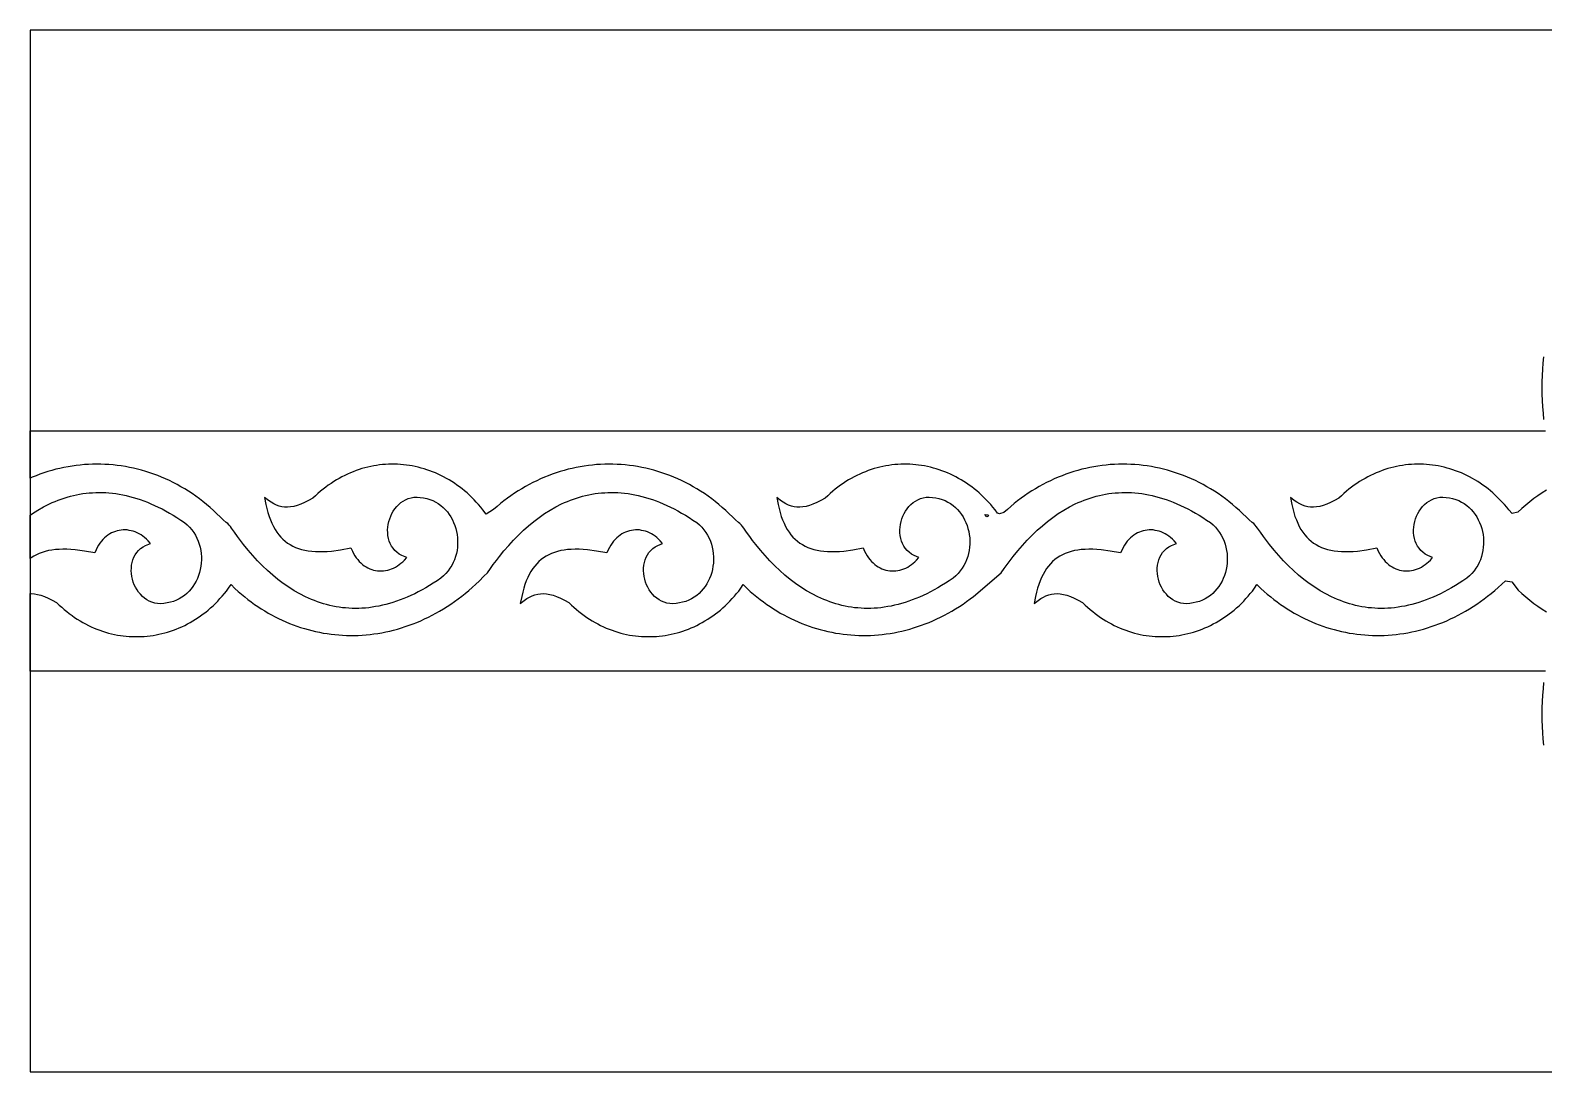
# Model space of a CAD drawing. Extents: x -360 to 360, y -60 to 60.
# Drawn here: x -360 to -185.6, y -60 to 60 of the extents above; entities that cross this region are included whole.
import ezdxf

# ---------------------------------------------------------------- set-up
doc = ezdxf.new("R2010")
doc.units = 0
doc.layers.add('LAYER_1', color=18, linetype='CONTINUOUS')

msp = doc.modelspace()

# ---------------------------------------------------------------- linework, layer by layer
at = {"layer": 'LAYER_1'}
for points in [[(-360, -60), (360, -60), (360, 60), (-360, 60)], [(-351.7, 6.74), (-351.31, 6.73), (-350.93, 6.7), (-350.54, 6.66), (-350.14, 6.61), (-349.75, 6.55), (-349.35, 6.47), (-348.95, 6.39), (-348.55, 6.29), (-348.15, 6.18), (-347.74, 6.06), (-347.33, 5.92), (-346.92, 5.77), (-346.51, 5.61), (-346.09, 5.44), (-345.67, 5.25), (-345.25, 5.05), (-344.82, 4.84), (-344.4, 4.61), (-343.97, 4.37), (-343.54, 4.12), (-343.1, 3.85), (-342.67, 3.57), (-342.22, 3.27), (-341.92, 3.01), (-341.64, 2.73), (-341.39, 2.44), (-341.17, 2.13), (-340.97, 1.81), (-340.8, 1.47), (-340.65, 1.13), (-340.53, 0.78), (-340.44, 0.43), (-340.36, 0.07), (-340.32, -0.3), (-340.29, -0.66), (-340.29, -1.03), (-340.31, -1.4), (-340.35, -1.76), (-340.42, -2.12), (-340.51, -2.47), (-340.62, -2.81), (-340.75, -3.15), (-340.9, -3.47), (-341.07, -3.79), (-341.26, -4.08), (-341.48, -4.37), (-341.71, -4.64), (-341.96, -4.89), (-342.23, -5.12), (-342.52, -5.32), (-342.83, -5.51), (-343.15, -5.67), (-343.5, -5.8), (-343.86, -5.91), (-344.23, -5.99), (-344.61, -6.05), (-344.97, -6.07), (-345.33, -6.05), (-345.66, -6), (-345.98, -5.91), (-346.29, -5.78), (-346.57, -5.62), (-346.84, -5.44), (-347.08, -5.23), (-347.31, -4.99), (-347.52, -4.74), (-347.7, -4.47), (-347.87, -4.18), (-348.01, -3.88), (-348.13, -3.58), (-348.22, -3.26), (-348.29, -2.93), (-348.34, -2.61), (-348.36, -2.28), (-348.35, -1.96), (-348.32, -1.64), (-348.26, -1.32), (-348.17, -1.02), (-348.06, -0.72), (-347.91, -0.44), (-347.73, -0.18), (-347.53, 0.06), (-347.29, 0.29), (-347.01, 0.48), (-346.71, 0.65), (-346.16, 0.88), (-346.42, 1.17), (-346.62, 1.37), (-346.82, 1.54), (-347.02, 1.71), (-347.24, 1.85), (-347.45, 1.98), (-347.67, 2.09), (-347.9, 2.19), (-348.13, 2.27), (-348.36, 2.34), (-348.59, 2.38), (-348.82, 2.42), (-349.05, 2.43), (-349.28, 2.43), (-349.51, 2.41), (-349.74, 2.38), (-349.97, 2.33), (-350.19, 2.26), (-350.41, 2.18), (-350.63, 2.08), (-350.84, 1.96), (-351.05, 1.83), (-351.25, 1.68), (-351.44, 1.51), (-351.63, 1.33), (-351.8, 1.13), (-351.97, 0.91), (-352.13, 0.67), (-352.28, 0.42), (-352.42, 0.15), (-352.58, -0.22), (-353.77, 0), (-354.81, 0.13), (-355.31, 0.17), (-355.78, 0.2), (-356.24, 0.2), (-356.68, 0.19), (-357.1, 0.16), (-357.51, 0.11), (-357.9, 0.04), (-358.27, -0.05), (-358.62, -0.16), (-358.96, -0.28), (-359.28, -0.43), (-359.59, -0.6), (-359.88, -0.78), (-360, -0.87), (-360, 4.14), (-359.75, 4.31), (-359.11, 4.71), (-358.46, 5.08), (-357.8, 5.42), (-357.46, 5.57), (-357.12, 5.72), (-356.78, 5.86), (-356.44, 5.98), (-356.09, 6.1), (-355.74, 6.21), (-355.38, 6.31), (-355.03, 6.4), (-354.67, 6.48), (-354.31, 6.55), (-353.94, 6.61), (-353.57, 6.66), (-353.2, 6.7), (-352.83, 6.72), (-352.46, 6.74), (-352.08, 6.75)]]:
    msp.add_lwpolyline(points, close=True, dxfattribs=at)
for points in [[(-185.59, 15.16), (-185.66, 15.88), (-185.72, 16.61), (-185.76, 17.33), (-185.79, 18.06), (-185.8, 18.78), (-185.79, 19.5), (-185.76, 20.22), (-185.72, 20.94), (-185.67, 21.66), (-185.6, 22.38)], [(-185.32, 7.01), (-185.81, 6.7), (-186.29, 6.37), (-186.77, 6.03), (-187.23, 5.67), (-187.69, 5.3), (-188.15, 4.91), (-188.61, 4.49), (-189.24, 4.32), (-189.65, 4.73), (-189.89, 5.04), (-190.14, 5.34), (-190.4, 5.63), (-190.66, 5.91), (-190.93, 6.17), (-191.2, 6.44), (-191.48, 6.69), (-191.76, 6.93), (-192.04, 7.16), (-192.33, 7.39), (-192.63, 7.6), (-192.93, 7.81), (-193.23, 8), (-193.54, 8.19), (-193.84, 8.37), (-194.16, 8.54), (-194.47, 8.7), (-194.79, 8.85), (-195.11, 8.99), (-195.44, 9.13), (-195.77, 9.25), (-196.1, 9.36), (-196.43, 9.47), (-196.76, 9.56), (-197.1, 9.65), (-197.43, 9.73), (-197.77, 9.8), (-198.11, 9.85), (-198.45, 9.9), (-198.79, 9.94), (-199.14, 9.97), (-199.48, 9.99), (-199.82, 10), (-200.17, 10), (-200.51, 9.99), (-200.85, 9.98), (-201.2, 9.95), (-201.54, 9.91), (-201.88, 9.87), (-202.23, 9.81), (-202.57, 9.74), (-202.91, 9.67), (-203.24, 9.58), (-203.58, 9.49), (-203.92, 9.38), (-204.25, 9.27), (-204.58, 9.14), (-204.91, 9.01), (-205.24, 8.87), (-205.57, 8.71), (-205.89, 8.55), (-206.21, 8.37), (-206.52, 8.19), (-206.84, 8), (-207.15, 7.79), (-207.45, 7.58), (-207.76, 7.36), (-208.06, 7.12), (-208.35, 6.88), (-208.64, 6.62), (-208.93, 6.36), (-209.22, 6.08), (-209.73, 5.8), (-210.19, 5.57), (-210.63, 5.38), (-211.04, 5.23), (-211.43, 5.13), (-211.79, 5.07), (-212.14, 5.04), (-212.48, 5.05), (-212.81, 5.1), (-213.12, 5.18), (-213.43, 5.3), (-213.74, 5.45), (-214.05, 5.63), (-214.36, 5.83), (-214.81, 6.18), (-214.65, 5.37), (-214.54, 4.88), (-214.41, 4.42), (-214.28, 3.99), (-214.12, 3.58), (-213.96, 3.19), (-213.78, 2.82), (-213.59, 2.48), (-213.38, 2.17), (-213.16, 1.87), (-212.93, 1.6), (-212.68, 1.35), (-212.42, 1.12), (-212.14, 0.92), (-211.85, 0.73), (-211.54, 0.56), (-211.22, 0.42), (-210.88, 0.29), (-210.53, 0.18), (-210.16, 0.09), (-209.77, 0.03), (-209.36, -0.02), (-208.94, -0.06), (-208.5, -0.07), (-208.04, -0.06), (-207.57, -0.04), (-207.08, 0), (-206.03, 0.13), (-204.84, 0.35), (-204.68, -0.01), (-204.54, -0.29), (-204.39, -0.54), (-204.23, -0.78), (-204.06, -0.99), (-203.89, -1.2), (-203.7, -1.38), (-203.51, -1.55), (-203.31, -1.7), (-203.1, -1.83), (-202.89, -1.95), (-202.68, -2.05), (-202.45, -2.13), (-202.23, -2.2), (-202, -2.25), (-201.77, -2.28), (-201.54, -2.3), (-201.31, -2.3), (-201.08, -2.28), (-200.85, -2.25), (-200.62, -2.2), (-200.39, -2.14), (-200.16, -2.06), (-199.94, -1.96), (-199.71, -1.85), (-199.5, -1.72), (-199.29, -1.57), (-199.08, -1.41), (-198.88, -1.23), (-198.68, -1.04), (-198.42, -0.74), (-198.97, -0.52), (-199.27, -0.35), (-199.55, -0.15), (-199.79, 0.07), (-199.99, 0.31), (-200.17, 0.57), (-200.32, 0.85), (-200.43, 1.15), (-200.52, 1.45), (-200.58, 1.77), (-200.61, 2.09), (-200.62, 2.42), (-200.6, 2.74), (-200.55, 3.07), (-200.48, 3.39), (-200.39, 3.71), (-200.27, 4.02), (-200.13, 4.32), (-199.96, 4.6), (-199.78, 4.87), (-199.57, 5.13), (-199.34, 5.36), (-199.1, 5.57), (-198.83, 5.76), (-198.55, 5.91), (-198.24, 6.04), (-197.92, 6.13), (-197.59, 6.19), (-197.23, 6.21), (-196.87, 6.18), (-196.49, 6.12), (-196.12, 6.04), (-195.76, 5.94), (-195.41, 5.8), (-195.09, 5.64), (-194.78, 5.46), (-194.49, 5.25), (-194.22, 5.02), (-193.97, 4.77), (-193.74, 4.5), (-193.52, 4.22), (-193.33, 3.92), (-193.16, 3.61), (-193.01, 3.28), (-192.88, 2.94), (-192.77, 2.6), (-192.68, 2.25), (-192.61, 1.89), (-192.57, 1.53), (-192.55, 1.16), (-192.55, 0.8), (-192.58, 0.43), (-192.62, 0.07), (-192.7, -0.29), (-192.79, -0.65), (-192.92, -1), (-193.06, -1.34), (-193.23, -1.67), (-193.43, -1.99), (-193.65, -2.3), (-193.9, -2.6), (-194.18, -2.88), (-194.48, -3.14), (-194.93, -3.44), (-195.36, -3.72), (-195.8, -3.99), (-196.23, -4.24), (-196.66, -4.48), (-197.08, -4.71), (-197.51, -4.92), (-197.93, -5.12), (-198.35, -5.31), (-198.77, -5.48), (-199.18, -5.64), (-199.59, -5.79), (-200, -5.92), (-200.41, -6.05), (-200.81, -6.16), (-201.21, -6.25), (-201.61, -6.34), (-202.01, -6.41), (-202.41, -6.48), (-202.8, -6.53), (-203.19, -6.57), (-203.57, -6.59), (-203.96, -6.61), (-204.34, -6.61), (-204.72, -6.61), (-205.09, -6.59), (-205.46, -6.56), (-205.83, -6.53), (-206.2, -6.48), (-206.57, -6.42), (-206.93, -6.35), (-207.29, -6.27), (-207.64, -6.18), (-208, -6.08), (-208.35, -5.97), (-208.7, -5.85), (-209.04, -5.72), (-209.38, -5.59), (-209.72, -5.44), (-210.06, -5.29), (-210.72, -4.95), (-211.37, -4.58), (-212.01, -4.18), (-212.64, -3.74), (-213.26, -3.27), (-213.86, -2.78), (-214.45, -2.25), (-215.03, -1.7), (-215.6, -1.12), (-216.15, -0.52), (-216.69, 0.11), (-217.22, 0.76), (-217.58, 1.21), (-217.92, 1.68), (-218.27, 2.16), (-218.6, 2.64), (-218.74, 2.82), (-218.88, 2.99), (-219.04, 3.15), (-219.21, 3.3), (-219.56, 3.6), (-219.9, 3.92), (-220.29, 4.3), (-220.68, 4.67), (-221.08, 5.02), (-221.48, 5.36), (-221.89, 5.69), (-222.3, 6.01), (-222.72, 6.32), (-223.14, 6.61), (-223.57, 6.89), (-224, 7.16), (-224.43, 7.41), (-224.87, 7.66), (-225.31, 7.89), (-225.76, 8.11), (-226.21, 8.31), (-226.66, 8.51), (-227.12, 8.69), (-227.57, 8.86), (-228.03, 9.02), (-228.49, 9.17), (-228.96, 9.3), (-229.42, 9.43), (-229.89, 9.54), (-230.36, 9.64), (-230.83, 9.72), (-231.3, 9.8), (-231.77, 9.86), (-232.25, 9.91), (-232.72, 9.95), (-233.2, 9.98), (-233.67, 10), (-234.14, 10), (-234.62, 10), (-235.09, 9.98), (-235.56, 9.95), (-236.04, 9.9), (-236.51, 9.85), (-236.98, 9.78), (-237.45, 9.71), (-237.91, 9.62), (-238.38, 9.52), (-238.84, 9.41), (-239.3, 9.28), (-239.76, 9.15), (-240.22, 9), (-240.67, 8.85), (-241.12, 8.68), (-241.57, 8.5), (-242.02, 8.31), (-242.46, 8.1), (-242.9, 7.89), (-243.33, 7.66), (-243.76, 7.43), (-244.19, 7.18), (-244.61, 6.92), (-245.02, 6.65), (-245.43, 6.37), (-245.84, 6.08), (-246.24, 5.77), (-246.64, 5.46), (-247.03, 5.13), (-247.42, 4.8), (-247.81, 4.43), (-248.34, 4.3), (-248.54, 4.37), (-248.84, 4.74), (-249.08, 5.04), (-249.34, 5.34), (-249.59, 5.63), (-249.85, 5.91), (-250.12, 6.17), (-250.39, 6.44), (-250.67, 6.69), (-250.95, 6.93), (-251.23, 7.16), (-251.52, 7.39), (-251.82, 7.6), (-252.12, 7.81), (-252.42, 8), (-252.73, 8.19), (-253.04, 8.37), (-253.35, 8.54), (-253.66, 8.7), (-253.98, 8.85), (-254.3, 8.99), (-254.63, 9.13), (-254.96, 9.25), (-255.29, 9.36), (-255.62, 9.47), (-255.95, 9.56), (-256.29, 9.65), (-256.62, 9.73), (-256.96, 9.8), (-257.3, 9.85), (-257.64, 9.9), (-257.98, 9.94), (-258.33, 9.97), (-258.67, 9.99), (-259.01, 10), (-259.36, 10), (-259.7, 9.99), (-260.04, 9.98), (-260.39, 9.95), (-260.73, 9.91), (-261.07, 9.87), (-261.42, 9.81), (-261.76, 9.74), (-262.1, 9.67), (-262.44, 9.58), (-262.77, 9.49), (-263.11, 9.38), (-263.44, 9.27), (-263.77, 9.14), (-264.1, 9.01), (-264.43, 8.87), (-264.76, 8.71), (-265.08, 8.55), (-265.4, 8.37), (-265.71, 8.19), (-266.03, 8), (-266.34, 7.79), (-266.64, 7.58), (-266.95, 7.36), (-267.25, 7.12), (-267.54, 6.88), (-267.83, 6.62), (-268.12, 6.36), (-268.41, 6.08), (-268.92, 5.8), (-269.38, 5.57), (-269.82, 5.38), (-270.23, 5.23), (-270.62, 5.13), (-270.98, 5.07), (-271.33, 5.04), (-271.67, 5.05), (-272, 5.1), (-272.31, 5.18), (-272.63, 5.3), (-272.93, 5.45), (-273.24, 5.63), (-273.55, 5.83), (-274, 6.18), (-273.84, 5.37), (-273.73, 4.88), (-273.6, 4.42), (-273.47, 3.99), (-273.31, 3.58), (-273.15, 3.19), (-272.97, 2.82), (-272.78, 2.48), (-272.57, 2.17), (-272.35, 1.87), (-272.12, 1.6), (-271.87, 1.35), (-271.61, 1.12), (-271.33, 0.92), (-271.04, 0.73), (-270.73, 0.56), (-270.41, 0.42), (-270.07, 0.29), (-269.72, 0.18), (-269.35, 0.09), (-268.96, 0.03), (-268.55, -0.02), (-268.13, -0.06), (-267.69, -0.07), (-267.23, -0.06), (-266.76, -0.04), (-266.27, 0), (-265.22, 0.13), (-264.03, 0.35), (-263.87, -0.01), (-263.73, -0.29), (-263.58, -0.54), (-263.42, -0.78), (-263.25, -0.99), (-263.08, -1.2), (-262.89, -1.38), (-262.7, -1.55), (-262.5, -1.7), (-262.29, -1.83), (-262.08, -1.95), (-261.87, -2.05), (-261.65, -2.13), (-261.42, -2.2), (-261.19, -2.25), (-260.97, -2.28), (-260.73, -2.3), (-260.5, -2.3), (-260.27, -2.28), (-260.04, -2.25), (-259.81, -2.2), (-259.58, -2.14), (-259.35, -2.06), (-259.13, -1.96), (-258.9, -1.85), (-258.69, -1.72), (-258.48, -1.57), (-258.27, -1.41), (-258.07, -1.23), (-257.88, -1.04), (-257.61, -0.74), (-258.16, -0.52), (-258.46, -0.35), (-258.74, -0.15), (-258.98, 0.07), (-259.18, 0.31), (-259.36, 0.57), (-259.51, 0.85), (-259.63, 1.15), (-259.71, 1.45), (-259.77, 1.77), (-259.8, 2.09), (-259.81, 2.42), (-259.79, 2.74), (-259.74, 3.07), (-259.67, 3.39), (-259.58, 3.71), (-259.46, 4.02), (-259.32, 4.32), (-259.15, 4.6), (-258.97, 4.87), (-258.76, 5.13), (-258.54, 5.36), (-258.29, 5.57), (-258.02, 5.76), (-257.74, 5.91), (-257.43, 6.04), (-257.11, 6.13), (-256.78, 6.19), (-256.42, 6.21), (-256.06, 6.18), (-255.68, 6.12), (-255.31, 6.04), (-254.95, 5.94), (-254.6, 5.8), (-254.28, 5.64), (-253.97, 5.46), (-253.68, 5.25), (-253.41, 5.02), (-253.16, 4.77), (-252.93, 4.5), (-252.71, 4.22), (-252.52, 3.92), (-252.35, 3.61), (-252.2, 3.28), (-252.07, 2.94), (-251.96, 2.6), (-251.87, 2.25), (-251.81, 1.89), (-251.76, 1.53), (-251.74, 1.16), (-251.74, 0.8), (-251.77, 0.43), (-251.82, 0.07), (-251.89, -0.29), (-251.98, -0.65), (-252.11, -1), (-252.25, -1.34), (-252.42, -1.67), (-252.62, -1.99), (-252.84, -2.3), (-253.09, -2.6), (-253.37, -2.88), (-253.67, -3.14), (-254.12, -3.44), (-254.55, -3.72), (-254.99, -3.99), (-255.42, -4.24), (-255.85, -4.48), (-256.27, -4.71), (-256.7, -4.92), (-257.12, -5.12), (-257.54, -5.31), (-257.96, -5.48), (-258.37, -5.64), (-258.78, -5.79), (-259.19, -5.92), (-259.6, -6.05), (-260, -6.16), (-260.41, -6.25), (-260.8, -6.34), (-261.2, -6.41), (-261.6, -6.48), (-261.99, -6.53), (-262.38, -6.57), (-262.76, -6.59), (-263.15, -6.61), (-263.53, -6.61), (-263.91, -6.61), (-264.28, -6.59), (-264.65, -6.56), (-265.03, -6.53), (-265.39, -6.48), (-265.76, -6.42), (-266.12, -6.35), (-266.48, -6.27), (-266.83, -6.18), (-267.19, -6.08), (-267.54, -5.97), (-267.89, -5.85), (-268.23, -5.72), (-268.57, -5.59), (-268.91, -5.44), (-269.25, -5.29), (-269.91, -4.95), (-270.56, -4.58), (-271.2, -4.18), (-271.83, -3.74), (-272.45, -3.27), (-273.05, -2.78), (-273.64, -2.25), (-274.22, -1.7), (-274.79, -1.12), (-275.34, -0.52), (-275.88, 0.11), (-276.41, 0.76), (-276.77, 1.21), (-277.11, 1.68), (-277.46, 2.16), (-277.79, 2.64), (-277.93, 2.82), (-278.07, 2.99), (-278.23, 3.15), (-278.4, 3.3), (-278.75, 3.6), (-279.09, 3.92), (-279.48, 4.3), (-279.87, 4.67), (-280.27, 5.02), (-280.67, 5.36), (-281.08, 5.69), (-281.49, 6.01), (-281.91, 6.32), (-282.33, 6.61), (-282.76, 6.89), (-283.19, 7.16), (-283.62, 7.41), (-284.06, 7.66), (-284.51, 7.89), (-284.95, 8.11), (-285.4, 8.31), (-285.85, 8.51), (-286.31, 8.69), (-286.76, 8.86), (-287.22, 9.02), (-287.68, 9.17), (-288.15, 9.3), (-288.61, 9.43), (-289.08, 9.54), (-289.55, 9.64), (-290.02, 9.72), (-290.49, 9.8), (-290.97, 9.86), (-291.44, 9.91), (-291.91, 9.95), (-292.39, 9.98), (-292.86, 10), (-293.33, 10), (-293.81, 10), (-294.28, 9.98), (-294.76, 9.95), (-295.23, 9.9), (-295.7, 9.85), (-296.17, 9.78), (-296.64, 9.71), (-297.1, 9.62), (-297.57, 9.52), (-298.03, 9.41), (-298.49, 9.28), (-298.95, 9.15), (-299.41, 9), (-299.86, 8.85), (-300.32, 8.68), (-300.76, 8.5), (-301.21, 8.31), (-301.65, 8.1), (-302.09, 7.89), (-302.52, 7.66), (-302.95, 7.43), (-303.38, 7.18), (-303.8, 6.92), (-304.21, 6.65), (-304.63, 6.37), (-305.03, 6.08), (-305.43, 5.77), (-305.83, 5.46), (-306.22, 5.13), (-306.61, 4.79), (-307.46, 4.26), (-307.86, 4.74), (-308.1, 5.04), (-308.35, 5.34), (-308.61, 5.63), (-308.87, 5.91), (-309.14, 6.17), (-309.41, 6.44), (-309.68, 6.69), (-309.97, 6.93), (-310.25, 7.16), (-310.54, 7.39), (-310.84, 7.6), (-311.13, 7.81), (-311.44, 8), (-311.74, 8.19), (-312.05, 8.37), (-312.37, 8.54), (-312.68, 8.7), (-313, 8.85), (-313.32, 8.99), (-313.65, 9.13), (-313.97, 9.25), (-314.3, 9.36), (-314.63, 9.47), (-314.97, 9.56), (-315.3, 9.65), (-315.64, 9.73), (-315.98, 9.8), (-316.32, 9.85), (-316.66, 9.9), (-317, 9.94), (-317.34, 9.97), (-317.69, 9.99), (-318.03, 10), (-318.37, 10), (-318.72, 9.99), (-319.06, 9.98), (-319.4, 9.95), (-319.75, 9.91), (-320.09, 9.87), (-320.43, 9.81), (-320.77, 9.74), (-321.11, 9.67), (-321.45, 9.58), (-321.79, 9.49), (-322.12, 9.38), (-322.46, 9.27), (-322.79, 9.14), (-323.12, 9.01), (-323.45, 8.87), (-323.77, 8.71), (-324.09, 8.55), (-324.41, 8.37), (-324.73, 8.19), (-325.04, 8), (-325.35, 7.79), (-325.66, 7.58), (-325.96, 7.36), (-326.26, 7.12), (-326.56, 6.88), (-326.85, 6.62), (-327.14, 6.36), (-327.43, 6.08), (-327.94, 5.8), (-328.4, 5.57), (-328.84, 5.38), (-329.25, 5.23), (-329.63, 5.13), (-330, 5.07), (-330.35, 5.04), (-330.69, 5.05), (-331.01, 5.1), (-331.33, 5.18), (-331.64, 5.3), (-331.95, 5.45), (-332.26, 5.63), (-332.57, 5.83), (-333.02, 6.18), (-332.86, 5.37), (-332.75, 4.88), (-332.62, 4.42), (-332.48, 3.99), (-332.33, 3.58), (-332.17, 3.19), (-331.99, 2.82), (-331.79, 2.48), (-331.59, 2.17), (-331.37, 1.87), (-331.14, 1.6), (-330.89, 1.35), (-330.63, 1.12), (-330.35, 0.92), (-330.06, 0.73), (-329.75, 0.56), (-329.43, 0.42), (-329.09, 0.29), (-328.74, 0.18), (-328.36, 0.09), (-327.98, 0.03), (-327.57, -0.02), (-327.15, -0.06), (-326.71, -0.07), (-326.25, -0.06), (-325.78, -0.04), (-325.28, 0), (-324.24, 0.13), (-323.05, 0.35), (-322.89, -0.01), (-322.75, -0.29), (-322.6, -0.54), (-322.44, -0.78), (-322.27, -0.99), (-322.09, -1.2), (-321.91, -1.38), (-321.72, -1.55), (-321.52, -1.7), (-321.31, -1.83), (-321.1, -1.95), (-320.88, -2.05), (-320.66, -2.13), (-320.44, -2.2), (-320.21, -2.25), (-319.98, -2.28), (-319.75, -2.3), (-319.52, -2.3), (-319.29, -2.28), (-319.06, -2.25), (-318.82, -2.2), (-318.59, -2.14), (-318.37, -2.06), (-318.14, -1.96), (-317.92, -1.85), (-317.7, -1.72), (-317.49, -1.57), (-317.29, -1.41), (-317.09, -1.23), (-316.89, -1.04), (-316.63, -0.74), (-317.18, -0.52), (-317.48, -0.35), (-317.75, -0.15), (-317.99, 0.07), (-318.2, 0.31), (-318.38, 0.57), (-318.53, 0.85), (-318.64, 1.15), (-318.73, 1.45), (-318.79, 1.77), (-318.82, 2.09), (-318.83, 2.42), (-318.81, 2.74), (-318.76, 3.07), (-318.69, 3.39), (-318.59, 3.71), (-318.47, 4.02), (-318.33, 4.32), (-318.17, 4.6), (-317.99, 4.87), (-317.78, 5.13), (-317.55, 5.36), (-317.31, 5.57), (-317.04, 5.76), (-316.75, 5.91), (-316.45, 6.04), (-316.13, 6.13), (-315.79, 6.19), (-315.44, 6.21), (-315.07, 6.18), (-314.7, 6.12), (-314.32, 6.04), (-313.96, 5.94), (-313.62, 5.8), (-313.29, 5.64), (-312.99, 5.46), (-312.7, 5.25), (-312.43, 5.02), (-312.18, 4.77), (-311.94, 4.5), (-311.73, 4.22), (-311.54, 3.92), (-311.37, 3.61), (-311.22, 3.28), (-311.08, 2.94), (-310.98, 2.6), (-310.89, 2.25), (-310.82, 1.89), (-310.78, 1.53), (-310.76, 1.16), (-310.76, 0.8), (-310.78, 0.43), (-310.83, 0.07), (-310.9, -0.29), (-311, -0.65), (-311.12, -1), (-311.27, -1.34), (-311.44, -1.67), (-311.64, -1.99), (-311.86, -2.3), (-312.11, -2.6), (-312.39, -2.88), (-312.69, -3.14), (-313.13, -3.44), (-313.57, -3.72), (-314, -3.99), (-314.44, -4.24), (-314.86, -4.48), (-315.29, -4.71), (-315.71, -4.92), (-316.14, -5.12), (-316.56, -5.31), (-316.97, -5.48), (-317.39, -5.64), (-317.8, -5.79), (-318.21, -5.92), (-318.62, -6.05), (-319.02, -6.16), (-319.42, -6.25), (-319.82, -6.34), (-320.22, -6.41), (-320.61, -6.48), (-321, -6.53), (-321.39, -6.57), (-321.78, -6.59), (-322.16, -6.61), (-322.54, -6.61), (-322.92, -6.61), (-323.3, -6.59), (-323.67, -6.56), (-324.04, -6.53), (-324.41, -6.48), (-324.77, -6.42), (-325.14, -6.35), (-325.5, -6.27), (-325.85, -6.18), (-326.21, -6.08), (-326.56, -5.97), (-326.9, -5.85), (-327.25, -5.72), (-327.59, -5.59), (-327.93, -5.44), (-328.27, -5.29), (-328.93, -4.95), (-329.58, -4.58), (-330.22, -4.18), (-330.85, -3.74), (-331.46, -3.27), (-332.07, -2.78), (-332.66, -2.25), (-333.24, -1.7), (-333.8, -1.12), (-334.36, -0.52), (-334.9, 0.11), (-335.43, 0.76), (-335.78, 1.21), (-336.13, 1.68), (-336.47, 2.16), (-336.81, 2.64), (-336.94, 2.82), (-337.09, 2.99), (-337.25, 3.15), (-337.42, 3.3), (-337.77, 3.6), (-338.11, 3.92), (-338.49, 4.3), (-338.89, 4.67), (-339.28, 5.02), (-339.69, 5.36), (-340.1, 5.69), (-340.51, 6.01), (-340.93, 6.32), (-341.35, 6.61), (-341.78, 6.89), (-342.21, 7.16), (-342.64, 7.41), (-343.08, 7.66), (-343.52, 7.89), (-343.97, 8.11), (-344.42, 8.31), (-344.87, 8.51), (-345.32, 8.69), (-345.78, 8.86), (-346.24, 9.02), (-346.7, 9.17), (-347.17, 9.3), (-347.63, 9.43), (-348.1, 9.54), (-348.57, 9.64), (-349.04, 9.72), (-349.51, 9.8), (-349.98, 9.86), (-350.46, 9.91), (-350.93, 9.95), (-351.4, 9.98), (-351.88, 10), (-352.35, 10), (-352.83, 10), (-353.3, 9.98), (-353.77, 9.95), (-354.24, 9.9), (-354.72, 9.85), (-355.19, 9.78), (-355.65, 9.71), (-356.12, 9.62), (-356.59, 9.52), (-357.05, 9.41), (-357.51, 9.28), (-357.97, 9.15), (-358.43, 9), (-358.88, 8.85), (-359.33, 8.68), (-359.78, 8.5), (-360, 8.4), (-360, 13.83), (-185.41, 13.83)], [(-185.41, -13.83), (-360, -13.83), (-360, -4.91), (-359.88, -4.91), (-359.53, -4.93), (-359.17, -5), (-358.78, -5.1), (-358.37, -5.25), (-357.93, -5.43), (-357.47, -5.66), (-356.96, -5.94), (-356.67, -6.23), (-356.38, -6.49), (-356.09, -6.75), (-355.8, -6.99), (-355.5, -7.22), (-355.19, -7.45), (-354.89, -7.66), (-354.58, -7.86), (-354.26, -8.06), (-353.95, -8.24), (-353.63, -8.41), (-353.3, -8.58), (-352.98, -8.73), (-352.65, -8.88), (-352.32, -9.01), (-351.99, -9.14), (-351.66, -9.25), (-351.32, -9.35), (-350.98, -9.45), (-350.65, -9.54), (-350.31, -9.61), (-349.96, -9.68), (-349.62, -9.73), (-349.28, -9.78), (-348.94, -9.82), (-348.59, -9.84), (-348.25, -9.86), (-347.91, -9.87), (-347.56, -9.87), (-347.22, -9.86), (-346.88, -9.84), (-346.53, -9.81), (-346.19, -9.77), (-345.85, -9.72), (-345.51, -9.66), (-345.17, -9.59), (-344.84, -9.52), (-344.5, -9.43), (-344.17, -9.34), (-343.84, -9.23), (-343.51, -9.12), (-343.18, -8.99), (-342.85, -8.86), (-342.53, -8.72), (-342.21, -8.57), (-341.9, -8.41), (-341.58, -8.24), (-341.27, -8.06), (-340.97, -7.87), (-340.67, -7.67), (-340.37, -7.47), (-340.07, -7.25), (-339.78, -7.03), (-339.5, -6.8), (-339.22, -6.55), (-338.94, -6.3), (-338.67, -6.04), (-338.4, -5.77), (-338.14, -5.49), (-337.88, -5.21), (-337.63, -4.91), (-337.39, -4.61), (-337.15, -4.29), (-336.87, -3.87), (-336.43, -4.31), (-336.05, -4.65), (-335.67, -4.98), (-335.29, -5.3), (-334.92, -5.59), (-334.54, -5.87), (-334.16, -6.15), (-333.77, -6.41), (-333.38, -6.67), (-332.99, -6.91), (-332.59, -7.15), (-332.19, -7.37), (-331.79, -7.58), (-331.38, -7.79), (-330.96, -7.98), (-330.55, -8.17), (-330.13, -8.34), (-329.71, -8.51), (-329.28, -8.66), (-328.85, -8.8), (-328.42, -8.94), (-327.99, -9.06), (-327.56, -9.17), (-327.12, -9.28), (-326.68, -9.37), (-326.24, -9.45), (-325.8, -9.52), (-325.35, -9.58), (-324.91, -9.63), (-324.46, -9.67), (-324.01, -9.7), (-323.56, -9.72), (-323.11, -9.73), (-322.66, -9.73), (-322.21, -9.72), (-321.75, -9.69), (-321.3, -9.66), (-320.85, -9.61), (-320.4, -9.56), (-319.94, -9.49), (-319.49, -9.41), (-319.04, -9.32), (-318.59, -9.22), (-318.14, -9.11), (-317.69, -8.99), (-317.24, -8.86), (-316.79, -8.71), (-316.34, -8.56), (-315.9, -8.39), (-315.45, -8.22), (-315.01, -8.03), (-314.57, -7.83), (-314.13, -7.62), (-313.69, -7.39), (-313.26, -7.16), (-312.83, -6.92), (-312.4, -6.66), (-311.97, -6.39), (-311.55, -6.11), (-311.13, -5.82), (-310.71, -5.52), (-310.29, -5.21), (-309.88, -4.88), (-309.47, -4.54), (-309.07, -4.2), (-308.67, -3.83), (-308.27, -3.46), (-307.74, -2.9), (-307.32, -2.5), (-306.99, -2.02), (-306.65, -1.55), (-306.3, -1.08), (-305.94, -0.62), (-305.42, 0.03), (-304.87, 0.65), (-304.32, 1.26), (-303.75, 1.83), (-303.17, 2.39), (-302.58, 2.91), (-301.98, 3.41), (-301.36, 3.87), (-300.74, 4.31), (-300.1, 4.71), (-299.44, 5.08), (-298.78, 5.42), (-298.45, 5.57), (-298.11, 5.72), (-297.76, 5.86), (-297.42, 5.98), (-297.07, 6.1), (-296.72, 6.21), (-296.37, 6.31), (-296.01, 6.4), (-295.65, 6.48), (-295.29, 6.55), (-294.92, 6.61), (-294.56, 6.66), (-294.19, 6.7), (-293.81, 6.72), (-293.44, 6.74), (-293.06, 6.75), (-292.68, 6.74), (-292.29, 6.73), (-291.91, 6.7), (-291.52, 6.66), (-291.13, 6.61), (-290.73, 6.55), (-290.34, 6.47), (-289.94, 6.39), (-289.54, 6.29), (-289.13, 6.18), (-288.72, 6.06), (-288.31, 5.92), (-287.9, 5.77), (-287.49, 5.61), (-287.07, 5.44), (-286.65, 5.25), (-286.23, 5.05), (-285.81, 4.84), (-285.38, 4.61), (-284.95, 4.37), (-284.52, 4.12), (-284.09, 3.85), (-283.65, 3.57), (-283.21, 3.27), (-282.9, 3.01), (-282.63, 2.73), (-282.38, 2.44), (-282.15, 2.13), (-281.96, 1.81), (-281.78, 1.47), (-281.64, 1.13), (-281.52, 0.78), (-281.42, 0.43), (-281.35, 0.07), (-281.3, -0.3), (-281.27, -0.66), (-281.27, -1.03), (-281.29, -1.4), (-281.34, -1.76), (-281.4, -2.12), (-281.49, -2.47), (-281.6, -2.81), (-281.73, -3.15), (-281.88, -3.47), (-282.05, -3.79), (-282.25, -4.08), (-282.46, -4.37), (-282.69, -4.64), (-282.94, -4.89), (-283.21, -5.12), (-283.5, -5.32), (-283.81, -5.51), (-284.14, -5.67), (-284.48, -5.8), (-284.84, -5.91), (-285.21, -5.99), (-285.59, -6.05), (-285.96, -6.07), (-286.31, -6.05), (-286.65, -6), (-286.97, -5.91), (-287.27, -5.78), (-287.55, -5.62), (-287.82, -5.44), (-288.07, -5.23), (-288.29, -4.99), (-288.5, -4.74), (-288.69, -4.47), (-288.85, -4.18), (-288.99, -3.88), (-289.11, -3.58), (-289.2, -3.26), (-289.27, -2.93), (-289.32, -2.61), (-289.34, -2.28), (-289.34, -1.96), (-289.3, -1.64), (-289.24, -1.32), (-289.16, -1.02), (-289.04, -0.72), (-288.89, -0.44), (-288.72, -0.18), (-288.51, 0.06), (-288.27, 0.29), (-288, 0.48), (-287.69, 0.65), (-287.14, 0.88), (-287.41, 1.17), (-287.6, 1.37), (-287.8, 1.54), (-288.01, 1.71), (-288.22, 1.85), (-288.44, 1.98), (-288.66, 2.09), (-288.88, 2.19), (-289.11, 2.27), (-289.34, 2.34), (-289.57, 2.38), (-289.8, 2.42), (-290.03, 2.43), (-290.27, 2.43), (-290.5, 2.41), (-290.73, 2.38), (-290.95, 2.33), (-291.18, 2.26), (-291.4, 2.18), (-291.61, 2.08), (-291.83, 1.96), (-292.03, 1.83), (-292.23, 1.68), (-292.42, 1.51), (-292.61, 1.33), (-292.79, 1.13), (-292.96, 0.91), (-293.11, 0.67), (-293.26, 0.42), (-293.4, 0.15), (-293.56, -0.22), (-294.76, 0), (-295.8, 0.13), (-296.29, 0.17), (-296.77, 0.2), (-297.22, 0.2), (-297.66, 0.19), (-298.09, 0.16), (-298.49, 0.11), (-298.88, 0.04), (-299.25, -0.05), (-299.61, -0.16), (-299.94, -0.28), (-300.27, -0.43), (-300.57, -0.6), (-300.87, -0.78), (-301.14, -0.99), (-301.4, -1.22), (-301.65, -1.47), (-301.88, -1.74), (-302.1, -2.03), (-302.31, -2.35), (-302.5, -2.69), (-302.68, -3.06), (-302.85, -3.44), (-303, -3.85), (-303.14, -4.29), (-303.26, -4.75), (-303.38, -5.23), (-303.54, -6.04), (-303.08, -5.7), (-302.77, -5.49), (-302.47, -5.32), (-302.16, -5.17), (-301.85, -5.05), (-301.53, -4.97), (-301.2, -4.92), (-300.87, -4.91), (-300.52, -4.93), (-300.15, -5), (-299.76, -5.1), (-299.35, -5.25), (-298.92, -5.43), (-298.45, -5.66), (-297.94, -5.94), (-297.65, -6.23), (-297.36, -6.49), (-297.07, -6.75), (-296.78, -6.99), (-296.48, -7.22), (-296.18, -7.45), (-295.87, -7.66), (-295.56, -7.86), (-295.25, -8.06), (-294.93, -8.24), (-294.61, -8.41), (-294.29, -8.58), (-293.96, -8.73), (-293.64, -8.88), (-293.31, -9.01), (-292.97, -9.14), (-292.64, -9.25), (-292.3, -9.35), (-291.97, -9.45), (-291.63, -9.54), (-291.29, -9.61), (-290.95, -9.68), (-290.61, -9.73), (-290.26, -9.78), (-289.92, -9.82), (-289.58, -9.84), (-289.23, -9.86), (-288.89, -9.87), (-288.54, -9.87), (-288.2, -9.86), (-287.86, -9.84), (-287.52, -9.81), (-287.17, -9.77), (-286.83, -9.72), (-286.49, -9.66), (-286.16, -9.59), (-285.82, -9.52), (-285.48, -9.43), (-285.15, -9.34), (-284.82, -9.23), (-284.49, -9.12), (-284.16, -8.99), (-283.84, -8.86), (-283.52, -8.72), (-283.2, -8.57), (-282.88, -8.41), (-282.57, -8.24), (-282.26, -8.06), (-281.95, -7.87), (-281.65, -7.67), (-281.35, -7.47), (-281.06, -7.25), (-280.77, -7.03), (-280.48, -6.8), (-280.2, -6.55), (-279.92, -6.3), (-279.65, -6.04), (-279.38, -5.77), (-279.12, -5.49), (-278.87, -5.21), (-278.62, -4.91), (-278.37, -4.61), (-278.13, -4.29), (-277.85, -3.87), (-277.41, -4.31), (-277.04, -4.65), (-276.66, -4.98), (-276.27, -5.3), (-275.9, -5.59), (-275.52, -5.87), (-275.14, -6.15), (-274.76, -6.41), (-274.37, -6.67), (-273.97, -6.91), (-273.58, -7.15), (-273.17, -7.37), (-272.77, -7.58), (-272.36, -7.79), (-271.95, -7.98), (-271.53, -8.17), (-271.11, -8.34), (-270.69, -8.51), (-270.27, -8.66), (-269.84, -8.8), (-269.41, -8.94), (-268.97, -9.06), (-268.54, -9.17), (-268.1, -9.28), (-267.66, -9.37), (-267.22, -9.45), (-266.78, -9.52), (-266.33, -9.58), (-265.89, -9.63), (-265.44, -9.67), (-264.99, -9.7), (-264.54, -9.72), (-264.09, -9.73), (-263.64, -9.73), (-263.19, -9.72), (-262.74, -9.69), (-262.28, -9.66), (-261.83, -9.61), (-261.38, -9.56), (-260.93, -9.49), (-260.47, -9.41), (-260.02, -9.32), (-259.57, -9.22), (-259.12, -9.11), (-258.67, -8.99), (-258.22, -8.86), (-257.77, -8.71), (-257.32, -8.56), (-256.88, -8.39), (-256.43, -8.22), (-255.99, -8.03), (-255.55, -7.83), (-255.11, -7.62), (-254.68, -7.39), (-254.24, -7.16), (-253.81, -6.92), (-253.38, -6.66), (-252.95, -6.39), (-252.53, -6.11), (-252.11, -5.82), (-251.69, -5.52), (-251.33, -5.24), (-248.13, -2.5), (-247.8, -2.02), (-247.46, -1.55), (-247.11, -1.08), (-246.75, -0.62), (-246.23, 0.03), (-245.68, 0.65), (-245.13, 1.26), (-244.56, 1.83), (-243.98, 2.39), (-243.39, 2.91), (-242.79, 3.41), (-242.17, 3.87), (-241.55, 4.31), (-240.91, 4.71), (-240.25, 5.08), (-239.59, 5.42), (-239.25, 5.57), (-238.92, 5.72), (-238.57, 5.86), (-238.23, 5.98), (-237.88, 6.1), (-237.53, 6.21), (-237.18, 6.31), (-236.82, 6.4), (-236.46, 6.48), (-236.1, 6.55), (-235.73, 6.61), (-235.37, 6.66), (-235, 6.7), (-234.62, 6.72), (-234.25, 6.74), (-233.87, 6.75), (-233.49, 6.74), (-233.1, 6.73), (-232.72, 6.7), (-232.33, 6.66), (-231.94, 6.61), (-231.54, 6.55), (-231.15, 6.47), (-230.75, 6.39), (-230.34, 6.29), (-229.94, 6.18), (-229.53, 6.06), (-229.12, 5.92), (-228.71, 5.77), (-228.3, 5.61), (-227.88, 5.44), (-227.46, 5.25), (-227.04, 5.05), (-226.62, 4.84), (-226.19, 4.61), (-225.76, 4.37), (-225.33, 4.12), (-224.89, 3.85), (-224.46, 3.57), (-224.02, 3.27), (-223.71, 3.01), (-223.44, 2.73), (-223.19, 2.44), (-222.96, 2.13), (-222.77, 1.81), (-222.59, 1.47), (-222.45, 1.13), (-222.33, 0.78), (-222.23, 0.43), (-222.16, 0.07), (-222.11, -0.3), (-222.08, -0.66), (-222.08, -1.03), (-222.1, -1.4), (-222.15, -1.76), (-222.21, -2.12), (-222.3, -2.47), (-222.41, -2.81), (-222.54, -3.15), (-222.69, -3.47), (-222.86, -3.79), (-223.06, -4.08), (-223.27, -4.37), (-223.5, -4.64), (-223.75, -4.89), (-224.02, -5.12), (-224.31, -5.32), (-224.62, -5.51), (-224.95, -5.67), (-225.29, -5.8), (-225.65, -5.91), (-226.02, -5.99), (-226.4, -6.05), (-226.77, -6.07), (-227.12, -6.05), (-227.45, -6), (-227.78, -5.91), (-228.08, -5.78), (-228.36, -5.62), (-228.63, -5.44), (-228.88, -5.23), (-229.1, -4.99), (-229.31, -4.74), (-229.5, -4.47), (-229.66, -4.18), (-229.8, -3.88), (-229.92, -3.58), (-230.01, -3.26), (-230.08, -2.93), (-230.13, -2.61), (-230.15, -2.28), (-230.15, -1.96), (-230.11, -1.64), (-230.05, -1.32), (-229.97, -1.02), (-229.85, -0.72), (-229.7, -0.44), (-229.53, -0.18), (-229.32, 0.06), (-229.08, 0.29), (-228.81, 0.48), (-228.5, 0.65), (-227.95, 0.88), (-228.22, 1.17), (-228.41, 1.37), (-228.61, 1.54), (-228.82, 1.71), (-229.03, 1.85), (-229.25, 1.98), (-229.47, 2.09), (-229.69, 2.19), (-229.92, 2.27), (-230.15, 2.34), (-230.38, 2.38), (-230.61, 2.42), (-230.84, 2.43), (-231.08, 2.43), (-231.31, 2.41), (-231.54, 2.38), (-231.76, 2.33), (-231.99, 2.26), (-232.21, 2.18), (-232.42, 2.08), (-232.63, 1.96), (-232.84, 1.83), (-233.04, 1.68), (-233.23, 1.51), (-233.42, 1.33), (-233.6, 1.13), (-233.77, 0.91), (-233.92, 0.67), (-234.07, 0.42), (-234.21, 0.15), (-234.37, -0.22), (-235.57, 0), (-236.61, 0.13), (-237.1, 0.17), (-237.58, 0.2), (-238.03, 0.2), (-238.47, 0.19), (-238.9, 0.16), (-239.3, 0.11), (-239.69, 0.04), (-240.06, -0.05), (-240.41, -0.16), (-240.75, -0.28), (-241.08, -0.43), (-241.38, -0.6), (-241.67, -0.78), (-241.95, -0.99), (-242.21, -1.22), (-242.46, -1.47), (-242.69, -1.74), (-242.91, -2.03), (-243.12, -2.35), (-243.31, -2.69), (-243.49, -3.06), (-243.66, -3.44), (-243.81, -3.85), (-243.95, -4.29), (-244.07, -4.75), (-244.19, -5.23), (-244.35, -6.04), (-243.89, -5.7), (-243.58, -5.49), (-243.27, -5.32), (-242.97, -5.17), (-242.66, -5.05), (-242.34, -4.97), (-242.01, -4.92), (-241.68, -4.91), (-241.33, -4.93), (-240.96, -5), (-240.57, -5.1), (-240.16, -5.25), (-239.73, -5.43), (-239.26, -5.66), (-238.75, -5.94), (-238.46, -6.23), (-238.17, -6.49), (-237.88, -6.75), (-237.59, -6.99), (-237.29, -7.22), (-236.99, -7.45), (-236.68, -7.66), (-236.37, -7.86), (-236.06, -8.06), (-235.74, -8.24), (-235.42, -8.41), (-235.1, -8.58), (-234.77, -8.73), (-234.44, -8.88), (-234.12, -9.01), (-233.78, -9.14), (-233.45, -9.25), (-233.11, -9.35), (-232.78, -9.45), (-232.44, -9.54), (-232.1, -9.61), (-231.76, -9.68), (-231.42, -9.73), (-231.07, -9.78), (-230.73, -9.82), (-230.39, -9.84), (-230.04, -9.86), (-229.7, -9.87), (-229.35, -9.87), (-229.01, -9.86), (-228.67, -9.84), (-228.33, -9.81), (-227.98, -9.77), (-227.64, -9.72), (-227.3, -9.66), (-226.96, -9.59), (-226.63, -9.52), (-226.29, -9.43), (-225.96, -9.34), (-225.63, -9.23), (-225.3, -9.12), (-224.97, -8.99), (-224.65, -8.86), (-224.32, -8.72), (-224.01, -8.57), (-223.69, -8.41), (-223.38, -8.24), (-223.07, -8.06), (-222.76, -7.87), (-222.46, -7.67), (-222.16, -7.47), (-221.87, -7.25), (-221.58, -7.03), (-221.29, -6.8), (-221.01, -6.55), (-220.73, -6.3), (-220.46, -6.04), (-220.19, -5.77), (-219.93, -5.49), (-219.68, -5.21), (-219.43, -4.91), (-219.18, -4.61), (-218.94, -4.29), (-218.66, -3.87), (-218.22, -4.31), (-217.85, -4.65), (-217.47, -4.98), (-217.08, -5.3), (-216.71, -5.59), (-216.33, -5.87), (-215.95, -6.15), (-215.57, -6.41), (-215.18, -6.67), (-214.78, -6.91), (-214.39, -7.15), (-213.98, -7.37), (-213.58, -7.58), (-213.17, -7.79), (-212.76, -7.98), (-212.34, -8.17), (-211.92, -8.34), (-211.5, -8.51), (-211.08, -8.66), (-210.65, -8.8), (-210.22, -8.94), (-209.78, -9.06), (-209.35, -9.17), (-208.91, -9.28), (-208.47, -9.37), (-208.03, -9.45), (-207.59, -9.52), (-207.14, -9.58), (-206.7, -9.63), (-206.25, -9.67), (-205.8, -9.7), (-205.35, -9.72), (-204.9, -9.73), (-204.45, -9.73), (-204, -9.72), (-203.55, -9.69), (-203.09, -9.66), (-202.64, -9.61), (-202.19, -9.56), (-201.74, -9.49), (-201.28, -9.41), (-200.83, -9.32), (-200.38, -9.22), (-199.93, -9.11), (-199.48, -8.99), (-199.03, -8.86), (-198.58, -8.71), (-198.13, -8.56), (-197.69, -8.39), (-197.24, -8.22), (-196.8, -8.03), (-196.36, -7.83), (-195.92, -7.62), (-195.49, -7.39), (-195.05, -7.16), (-194.62, -6.92), (-194.19, -6.66), (-193.76, -6.39), (-193.34, -6.11), (-192.92, -5.82), (-192.5, -5.52), (-192.09, -5.21), (-191.67, -4.88), (-191.27, -4.54), (-190.86, -4.2), (-190.46, -3.83), (-190.03, -3.43), (-189.29, -3.56), (-188.58, -4.51), (-188.15, -4.91), (-187.69, -5.3), (-187.23, -5.67), (-186.77, -6.03), (-186.29, -6.37), (-185.81, -6.7), (-185.32, -7.01)], [(-185.6, -22.38), (-185.67, -21.66), (-185.72, -20.94), (-185.76, -20.22), (-185.79, -19.5), (-185.8, -18.78), (-185.79, -18.06), (-185.76, -17.33), (-185.72, -16.61), (-185.66, -15.88), (-185.59, -15.16)]]:
    msp.add_lwpolyline(points, dxfattribs=at)
msp.add_lwpolyline([(-249.7, 4.18, -0.86482), (-249.68, 3.98), (-249.8, 3.95), (-250.01, 4.19)], format="xyb", close=True, dxfattribs=at)

doc.saveas('drawing.dxf')
